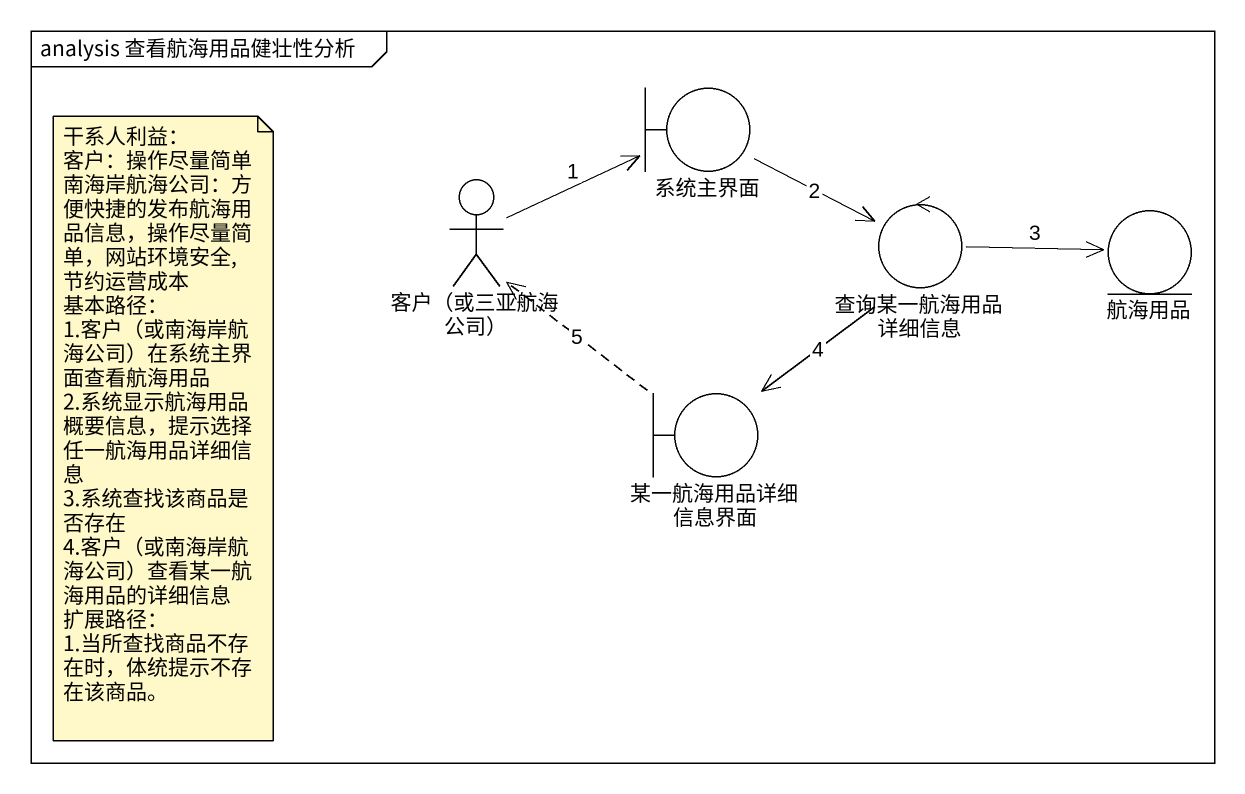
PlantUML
@startuml
mainframe analysis 查看航海用品健壮性分析
boundary 系统主界面
actor "客户（或三亚航海公司）" as 客户_或三亚航海公司
control 查询某一航海用品详细信息
entity 航海用品
boundary 某一航海用品详细信息界面
系统主界面 --> 查询某一航海用品详细信息 : 2
客户_或三亚航海公司 -right-> 系统主界面 : 1
查询某一航海用品详细信息 -right-> 航海用品 : 3
查询某一航海用品详细信息 --> 某一航海用品详细信息界面 : 4
某一航海用品详细信息界面 .up.> 客户_或三亚航海公司 : 5
note as N1
  干系人利益：
  客户：操作尽量简单
  南海岸航海公司：方便快捷的发布航海用品信息，操作尽量简单，网站环境安全,节约运营成本
  基本路径：
  1.客户（或南海岸航海公司）在系统主界面查看航海用品
  2.系统显示航海用品概要信息，提示选择任一航海用品详细信息
  3.系统查找该商品是否存在
  4.客户（或南海岸航海公司）查看某一航海用品的详细信息
  扩展路径：
  1.当所查找商品不存在时，体统提示不存在该商品。
end note
@enduml
